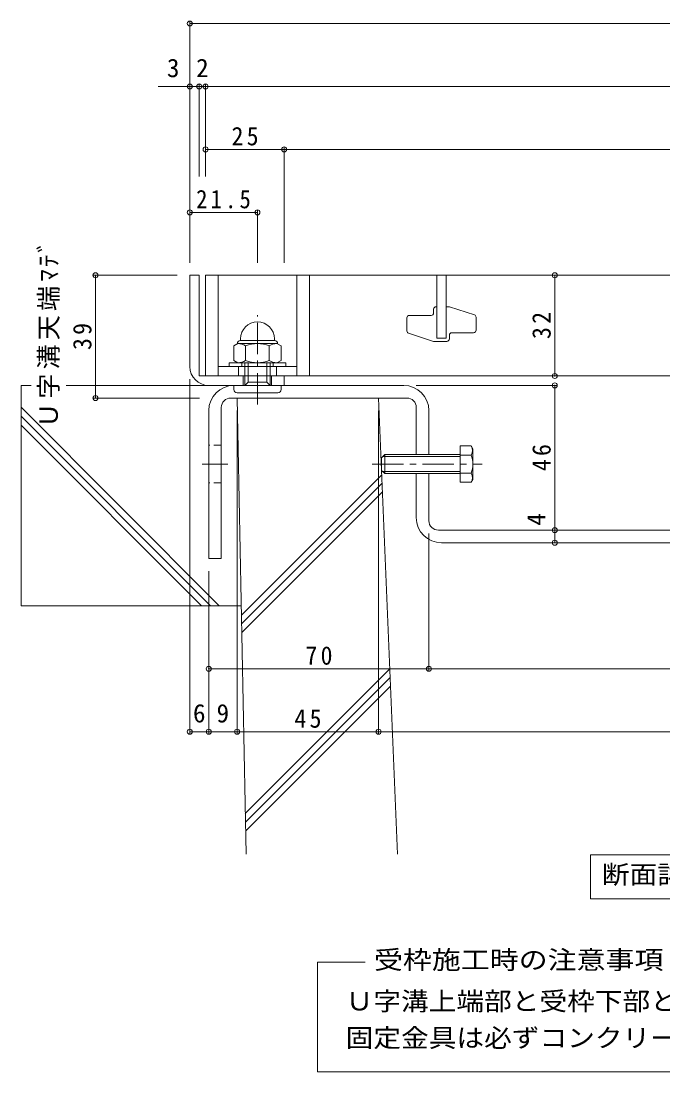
# Model space of a CAD drawing. Units: millimetres on the paper, enlarged 10 times, with parts at other scales. Extents: x -2034 to 2106, y -1959 to 1524.
# Drawn here: x -2034 to -1014, y -1417 to 253 of the extents above; entities that cross this region are included whole.
import ezdxf
from ezdxf.enums import TextEntityAlignment as Align

# ---------------------------------------------------------------- set-up
doc = ezdxf.new("R2010")
doc.units = ezdxf.units.MM
doc.header["$LTSCALE"] = 10
doc.header["$PDMODE"] = 32
doc.header["$PDSIZE"] = 8
doc.linetypes.add('CHAIN1', pattern=[8, 5, -1, 1, -1])
doc.linetypes.add('DASHED1', pattern=[1.8, 1.2, -0.6])
for name, color, linetype, lineweight in [('D-1_躯体', 2, 'Continuous', 9), ('D-2_仕上', 3, 'Continuous', 9), ('D-4_文字', 7, 'Continuous', 9), ('D-5_建具', 7, 'Continuous', 9), ('D-6_間仕切', 6, 'Continuous', 9), ('D-8_ハッチ', 3, 'Continuous', 9), ('D-A_インテリア', 2, 'Continuous', 9), ('D-B_衛生陶器', 2, 'Continuous', 9)]:
    doc.layers.add(name, color=color, linetype=linetype, lineweight=lineweight)
doc.styles.add('ＭＳ ゴシック', font='')
doc.styles.get('ＭＳ ゴシック').set_extended_font_data('MS Gothic')

msp = doc.modelspace()

# ---------------------------------------------------------------- linework, layer by layer
at = {"layer": 'D-1_躯体'}
for p, q in [((-1765.89, -151.35), (-1765.89, -296.35)), ((-1680.89, -326.35), (-1680.89, -311.35)), ((-1635.89, -326.35), (-1635.89, -311.35))]:
    msp.add_line(p, q, dxfattribs=at)
for points in [[(-1750.89, -310.35), (-1750.89, -151.35), (-1765.89, -151.35)], [(-1735.89, -326.35), (-1615.89, -326.35), (-1615.89, -311.35), (-1749.89, -311.35)]]:
    msp.add_lwpolyline(points, dxfattribs=at)
for centre, radius in [((-1735.89, -296.35), 30), ((-1749.89, -310.35), 1)]:
    msp.add_arc(centre, radius, 180, 270, dxfattribs=at)
at = {"layer": 'D-2_仕上'}
for p, q in [((-1740.89, -311.35), (-1740.89, -151.35)), ((-1720.89, -311.35), (-1720.89, -151.35)), ((-1595.89, -311.35), (-1595.89, -151.35)), ((-1575.89, -311.35), (-1575.89, -151.35)), ((-1373.39, -251.35), (-1373.39, -151.35)), ((-1358.39, -151.35), (-1358.39, -251.35)), ((-1416.89, -215.1), (-1382.39, -215.1)), ((-1378.39, -211.1), (-1378.39, -205.35)), ((-1374.39, -201.35), (-1373.39, -201.35)), ((-1420.89, -239.69), (-1420.89, -219.1)), ((-1310.89, -218.01), (-1310.89, -238.6)), ((-1378.39, -256.35), (-1418.13, -243.5)), ((-1353.39, -246.6), (-1353.39, -252.35)), ((-1314.89, -242.6), (-1349.39, -242.6)), ((-1357.39, -256.35), (-1378.39, -256.35)), ((-1373.39, -251.35), (-1358.39, -251.35)), ((-1595.89, -296.35), (-1720.89, -296.35)), ((-1688.39, -311.35), (-1688.39, -296.35)), ((-1628.39, -311.35), (-1628.39, -296.35)), ((9.11, -311.35), (-1740.89, -311.35))]:
    msp.add_line(p, q, dxfattribs=at)
for points in [[(-1740.89, -151.35), (9.11, -151.35), (9.11, -311.35)], [(-1358.39, -201.35), (-1353.39, -201.35), (-1313.66, -214.2)]]:
    msp.add_lwpolyline(points, dxfattribs=at)
for centre, start, end in [((-1416.89, -219.1), 90, 180), ((-1382.39, -211.1), 270, 0), ((-1374.39, -205.35), 90, 180), ((-1314.89, -218.01), 0, 72.07208), ((-1416.89, -239.69), 180, 252.07208), ((-1349.39, -246.6), 90, 180), ((-1314.89, -238.6), 270, 0), ((-1357.39, -252.35), 270, 0)]:
    msp.add_arc(centre, 4, start, end, dxfattribs=at)
at = {"layer": 'D-4_文字'}
for p, q in [((-1765.89, 251.65), (-1765.89, -131.35)), ((-1765.89, 248.65), (34.11, 248.65)), ((-1750.89, 151.65), (-1750.89, 5.82)), ((-1740.89, 151.65), (-1740.89, 5.82)), ((-1765.89, 148.65), (-1816.23, 148.65)), ((-1765.89, 148.65), (-1750.89, 148.65)), ((-1750.89, 148.65), (-1740.89, 148.65)), ((-1740.89, 148.65), (9.11, 148.65)), ((-1615.89, 51.65), (-1615.89, -131.35)), ((-1740.89, 48.65), (-1615.89, 48.65)), ((-1615.89, 48.65), (-115.89, 48.65)), ((-1658.39, -48.35), (-1658.39, -131.35)), ((-1765.89, -51.35), (-1658.39, -51.35)), ((-1918.89, -151.35), (-1785.89, -151.35)), ((-1915.89, -151.35), (-1915.89, -346.35)), ((-1185.89, -151.35), (-1185.89, -311.35)), ((-1765.89, -879.64), (-1765.89, -316.35)), ((-1182.89, -326.35), (-1405.89, -326.35)), ((-1185.89, -326.35), (-1185.89, -556.35)), ((-1918.89, -346.35), (-1750.54, -346.35)), ((-1690.89, -879.64), (-1690.89, -366.35)), ((-1465.89, -879.64), (-1465.89, -366.35)), ((-1385.89, -779.57), (-1385.89, -561.35)), ((-1185.89, -556.35), (-1185.89, -576.35)), ((-1735.89, -879.64), (-1735.89, -621.35)), ((-1735.89, -776.57), (-1385.89, -776.57)), ((-1385.89, -776.57), (-345.89, -776.57)), ((-1765.89, -876.64), (-1735.89, -876.64)), ((-1735.89, -876.64), (-1690.89, -876.64)), ((-1690.89, -876.64), (-1465.89, -876.64)), ((-1465.89, -876.64), (-265.89, -876.64))]:
    msp.add_line(p, q, dxfattribs=at)
for p in [(-1765.89, 248.65), (-1765.89, 148.65), (-1750.89, 148.65), (-1740.89, 148.65), (-1740.89, 48.65), (-1615.89, 48.65), (-1765.89, -51.35), (-1658.39, -51.35), (-1915.89, -151.35), (-1185.89, -151.35), (-1185.89, -311.35), (-1185.89, -326.35), (-1915.89, -346.35), (-1185.89, -556.35), (-1185.89, -576.35), (-1735.89, -776.57), (-1385.89, -776.57), (-1765.89, -876.64), (-1735.89, -876.64), (-1690.89, -876.64), (-1465.89, -876.64)]:
    msp.add_point(p, dxfattribs=at)
at = {"layer": 'D-5_建具'}
for p, q in [((-1128.89, -1071.96), (-602.89, -1071.96)), ((-1128.89, -1071.96), (-1128.89, -1141.96)), ((-1128.89, -1141.96), (-602.89, -1141.96)), ((-1563.19, -1242.58), (-1487.1, -1242.58)), ((-1563.19, -1417.19), (-1563.19, -1242.58)), ((-168.6, -1417.19), (-1563.19, -1417.19))]:
    msp.add_line(p, q, dxfattribs=at)
at = {"layer": 'D-6_間仕切'}
for p, q in [((-2034.24, -326.35), (-2034.24, -676.35)), ((-2018.27, -326.35), (-2034.24, -326.35)), ((-1695.89, -326.35), (-1962.21, -326.35)), ((-1676.39, -1071.35), (-1690.89, -346.35)), ((-1690.89, -346.35), (-1465.89, -346.35)), ((-1435.69, -1071.35), (-1465.89, -346.35)), ((-1719.03, -676.35), (-2034.24, -361.14)), ((-1733.17, -676.35), (-2034.24, -375.28)), ((-1747.32, -676.35), (-2034.24, -389.42)), ((-1683.99, -691.34), (-1460.82, -468.17)), ((-1683.72, -705.21), (-1460.25, -481.74)), ((-1683.44, -719.07), (-1459.69, -495.32)), ((-1684.29, -676.35), (-2034.24, -676.35)), ((-1677.69, -1006.5), (-1447.96, -776.77)), ((-1677.41, -1020.37), (-1447.39, -790.35)), ((-1677.14, -1034.23), (-1446.83, -803.93))]:
    msp.add_line(p, q, dxfattribs=at)
at = {"layer": 'D-8_ハッチ'}
for p, q in [((-1695.89, -326.35), (-1425.89, -326.35)), ((-1700.89, -346.35), (-1420.89, -346.35)), ((-1735.89, -601.35), (-1735.89, -366.35)), ((-1715.89, -601.35), (-1715.89, -361.35)), ((-1405.89, -361.35), (-1405.89, -436.35)), ((-1385.89, -366.35), (-1385.89, -436.35)), ((-1405.89, -466.35), (-1405.89, -536.35)), ((-1385.89, -466.35), (-1385.89, -541.35)), ((-1370.89, -556.35), (-360.89, -556.35)), ((-1365.89, -576.35), (-365.89, -576.35)), ((-1735.89, -601.35), (-1715.89, -601.35))]:
    msp.add_line(p, q, dxfattribs=at)
at = {"layer": 'D-8_ハッチ', "linetype": 'DASHED1'}
for p, q in [((-1715.89, -421.35), (-1735.89, -421.35)), ((-1715.89, -481.35), (-1735.89, -481.35))]:
    msp.add_line(p, q, dxfattribs=at)
at = {"layer": 'D-8_ハッチ', "color": 7, "linetype": 'CHAIN1'}
msp.add_line((-1746.54, -451.35), (-1705.25, -451.35), dxfattribs=at)
at = {"layer": 'D-8_ハッチ'}
for centre, radius, start, end in [((-1695.89, -366.35), 40, 90, 180), ((-1425.89, -366.35), 40, 0, 90), ((-1700.89, -361.35), 15, 90, 180), ((-1420.89, -361.35), 15, 0, 90), ((-1365.89, -536.35), 40, 180, 270), ((-1370.89, -541.35), 15, 180, 270)]:
    msp.add_arc(centre, radius, start, end, dxfattribs=at)
at = {"layer": 'D-A_インテリア'}
for p, q in [((-1336.1, -422.48), (-1318.62, -422.48)), ((-1336.1, -422.48), (-1336.1, -480.22)), ((-1318.62, -422.48), (-1316.1, -426.85)), ((-1316.1, -426.85), (-1316.1, -475.85)), ((-1456.1, -436.35), (-1461.1, -441.35)), ((-1461.1, -441.35), (-1461.1, -461.35)), ((-1336.1, -439.35), (-1459.1, -439.35)), ((-1456.1, -436.35), (-1456.1, -466.35)), ((-1336.1, -436.35), (-1456.1, -436.35)), ((-1336.1, -436.92), (-1318.62, -436.92)), ((-1456.1, -466.35), (-1461.1, -461.35)), ((-1336.1, -463.35), (-1459.1, -463.35)), ((-1336.1, -466.35), (-1456.1, -466.35)), ((-1336.1, -465.78), (-1318.62, -465.78)), ((-1336.1, -480.22), (-1318.62, -480.22)), ((-1318.62, -480.22), (-1316.1, -475.85))]:
    msp.add_line(p, q, dxfattribs=at)
at = {"layer": 'D-A_インテリア', "color": 7, "linetype": 'CHAIN1'}
msp.add_line((-1476.1, -451.35), (-1301.1, -451.35), dxfattribs=at)
at = {"layer": 'D-A_インテリア'}
for centre, radius, start, end in [((-1331.12, -429.7), 14.43, 330.00001, 29.99999), ((-1358.67, -451.35), 42.57, 340.18087, 19.81913), ((-1331.12, -473), 14.43, 330.00001, 29.99999)]:
    msp.add_arc(centre, radius, start, end, dxfattribs=at)
at = {"layer": 'D-B_衛生陶器', "color": 7, "linetype": 'CHAIN1'}
msp.add_line((-1658.39, -356.76), (-1658.39, -214.72), dxfattribs=at)
at = {"layer": 'D-B_衛生陶器'}
for p, q in [((-1689.41, -259.85), (-1695.92, -263.61)), ((-1695.92, -263.61), (-1695.92, -286.59)), ((-1690.39, -259.85), (-1690.39, -260.42)), ((-1627.38, -259.85), (-1689.41, -259.85)), ((-1685.39, -254.85), (-1685.39, -252.35)), ((-1631.39, -254.85), (-1685.39, -254.85)), ((-1677.16, -263.61), (-1677.16, -286.59)), ((-1639.63, -263.61), (-1639.63, -286.59)), ((-1631.39, -254.85), (-1631.39, -252.35)), ((-1627.38, -259.85), (-1620.87, -263.61)), ((-1626.39, -259.85), (-1626.39, -260.42)), ((-1620.87, -263.61), (-1620.87, -286.59)), ((-1703.39, -290.35), (-1613.39, -290.35)), ((-1689.41, -290.35), (-1695.92, -286.59)), ((-1683.39, -290.35), (-1683.39, -296.35)), ((-1678.39, -326.35), (-1678.39, -290.35)), ((-1673.39, -321.35), (-1673.39, -290.35)), ((-1643.39, -321.35), (-1643.39, -290.35)), ((-1638.39, -326.35), (-1638.39, -290.35)), ((-1633.39, -290.35), (-1633.39, -296.35)), ((-1627.38, -290.35), (-1620.87, -286.59)), ((-1695.89, -332.85), (-1695.89, -326.35)), ((-1678.39, -326.35), (-1673.39, -321.35)), ((-1673.39, -321.35), (-1643.39, -321.35)), ((-1638.39, -326.35), (-1643.39, -321.35)), ((-1620.89, -332.85), (-1620.89, -326.35)), ((-1690.89, -337.85), (-1625.89, -337.85))]:
    msp.add_line(p, q, dxfattribs=at)
msp.add_lwpolyline([(-1613.39, -290.35), (-1613.39, -296.35), (-1703.39, -296.35), (-1703.39, -290.35)], dxfattribs=at)
for centre, radius, start, end in [((-1658.39, -252.35), 27, 0, 180), ((-1685.39, -259.85), 5, 90, 180), ((-1689.41, -281.67), 21.82, 55.84651, 90.00017), ((-1658.39, -308.52), 48.67, 67.32404, 112.67596), ((-1627.38, -281.67), 21.82, 89.99983, 124.15349), ((-1631.39, -259.85), 5, 0, 90), ((-1689.41, -268.54), 21.82, 269.99983, 304.15349), ((-1658.39, -241.68), 48.67, 247.32404, 292.67596), ((-1627.38, -268.54), 21.82, 235.84651, 270.00017), ((-1690.89, -332.85), 5, 180, 270), ((-1625.89, -332.85), 5, 270, 0)]:
    msp.add_arc(centre, radius, start, end, dxfattribs=at)

# ---------------------------------------------------------------- texts
at = {"layer": 'D-4_文字', "color": 2, "style": 'ＭＳ ゴシック'}
for s, p in [('3', (-1802.35, 154.65)), ('2', (-1755.89, 154.65)), ('6', (-1760.89, -870.64)), ('9', (-1723.39, -870.64))]:
    msp.add_text(s, height=29.33, dxfattribs=at).set_placement(p, align=Align.BOTTOM_LEFT)
msp.add_text('4', height=29.33, rotation=90, dxfattribs=at).set_placement((-1191.89, -549.19), align=Align.BOTTOM_LEFT)
at = {"layer": 'D-4_文字', "color": 2, "char_height": 29.33, "attachment_point": 7, "style": 'ＭＳ ゴシック'}
for s, insert in [('\\T1.27;\\W0.95;25', (-1699.64, 54.65)), ('\\T1.28;\\W0.9;21.5', (-1755.89, -45.35)), ('\\T1.27;\\W0.95;70', (-1582.14, -770.57)), ('\\T1.27;\\W0.95;45', (-1599.64, -870.64))]:
    msp.add_mtext(s, dxfattribs=dict(at, insert=insert))
at = {"layer": 'D-4_文字', "color": 2, "char_height": 29.33, "attachment_point": 7, "rotation": 90, "style": 'ＭＳ ゴシック'}
for s, insert in [('\\T1.16;Ｕ字溝天端ﾏﾃﾞ', (-1972.52, -393.85)), ('\\T1.27;\\W0.95;32', (-1191.89, -252.6)), ('\\T1.27;\\W0.95;39', (-1921.89, -270.1)), ('\\T1.27;\\W0.95;46', (-1191.89, -462.6))]:
    msp.add_mtext(s, dxfattribs=dict(at, insert=insert))
at = {"layer": 'D-5_建具', "color": 2, "style": 'ＭＳ ゴシック'}
for s, width, p in [('断面詳細図\u3000Ｓ＝１：２', 1.1, (-1110.89, -1126.96)), ('受枠施工時の注意事項', 1.15, (-1473.22, -1262.42)), ('Ｕ字溝上端部と受枠下部とのすきまはモルタル等で埋めて下さい。', 1.1, (-1518.22, -1328.13)), ('固定金具は必ずコンクリート等で固定して下さい。', 1.1, (-1518.22, -1386.43))]:
    msp.add_text(s, height=29.33, dxfattribs=dict(at, width=width)).set_placement(p, align=Align.BOTTOM_LEFT)

doc.saveas('drawing.dxf')
